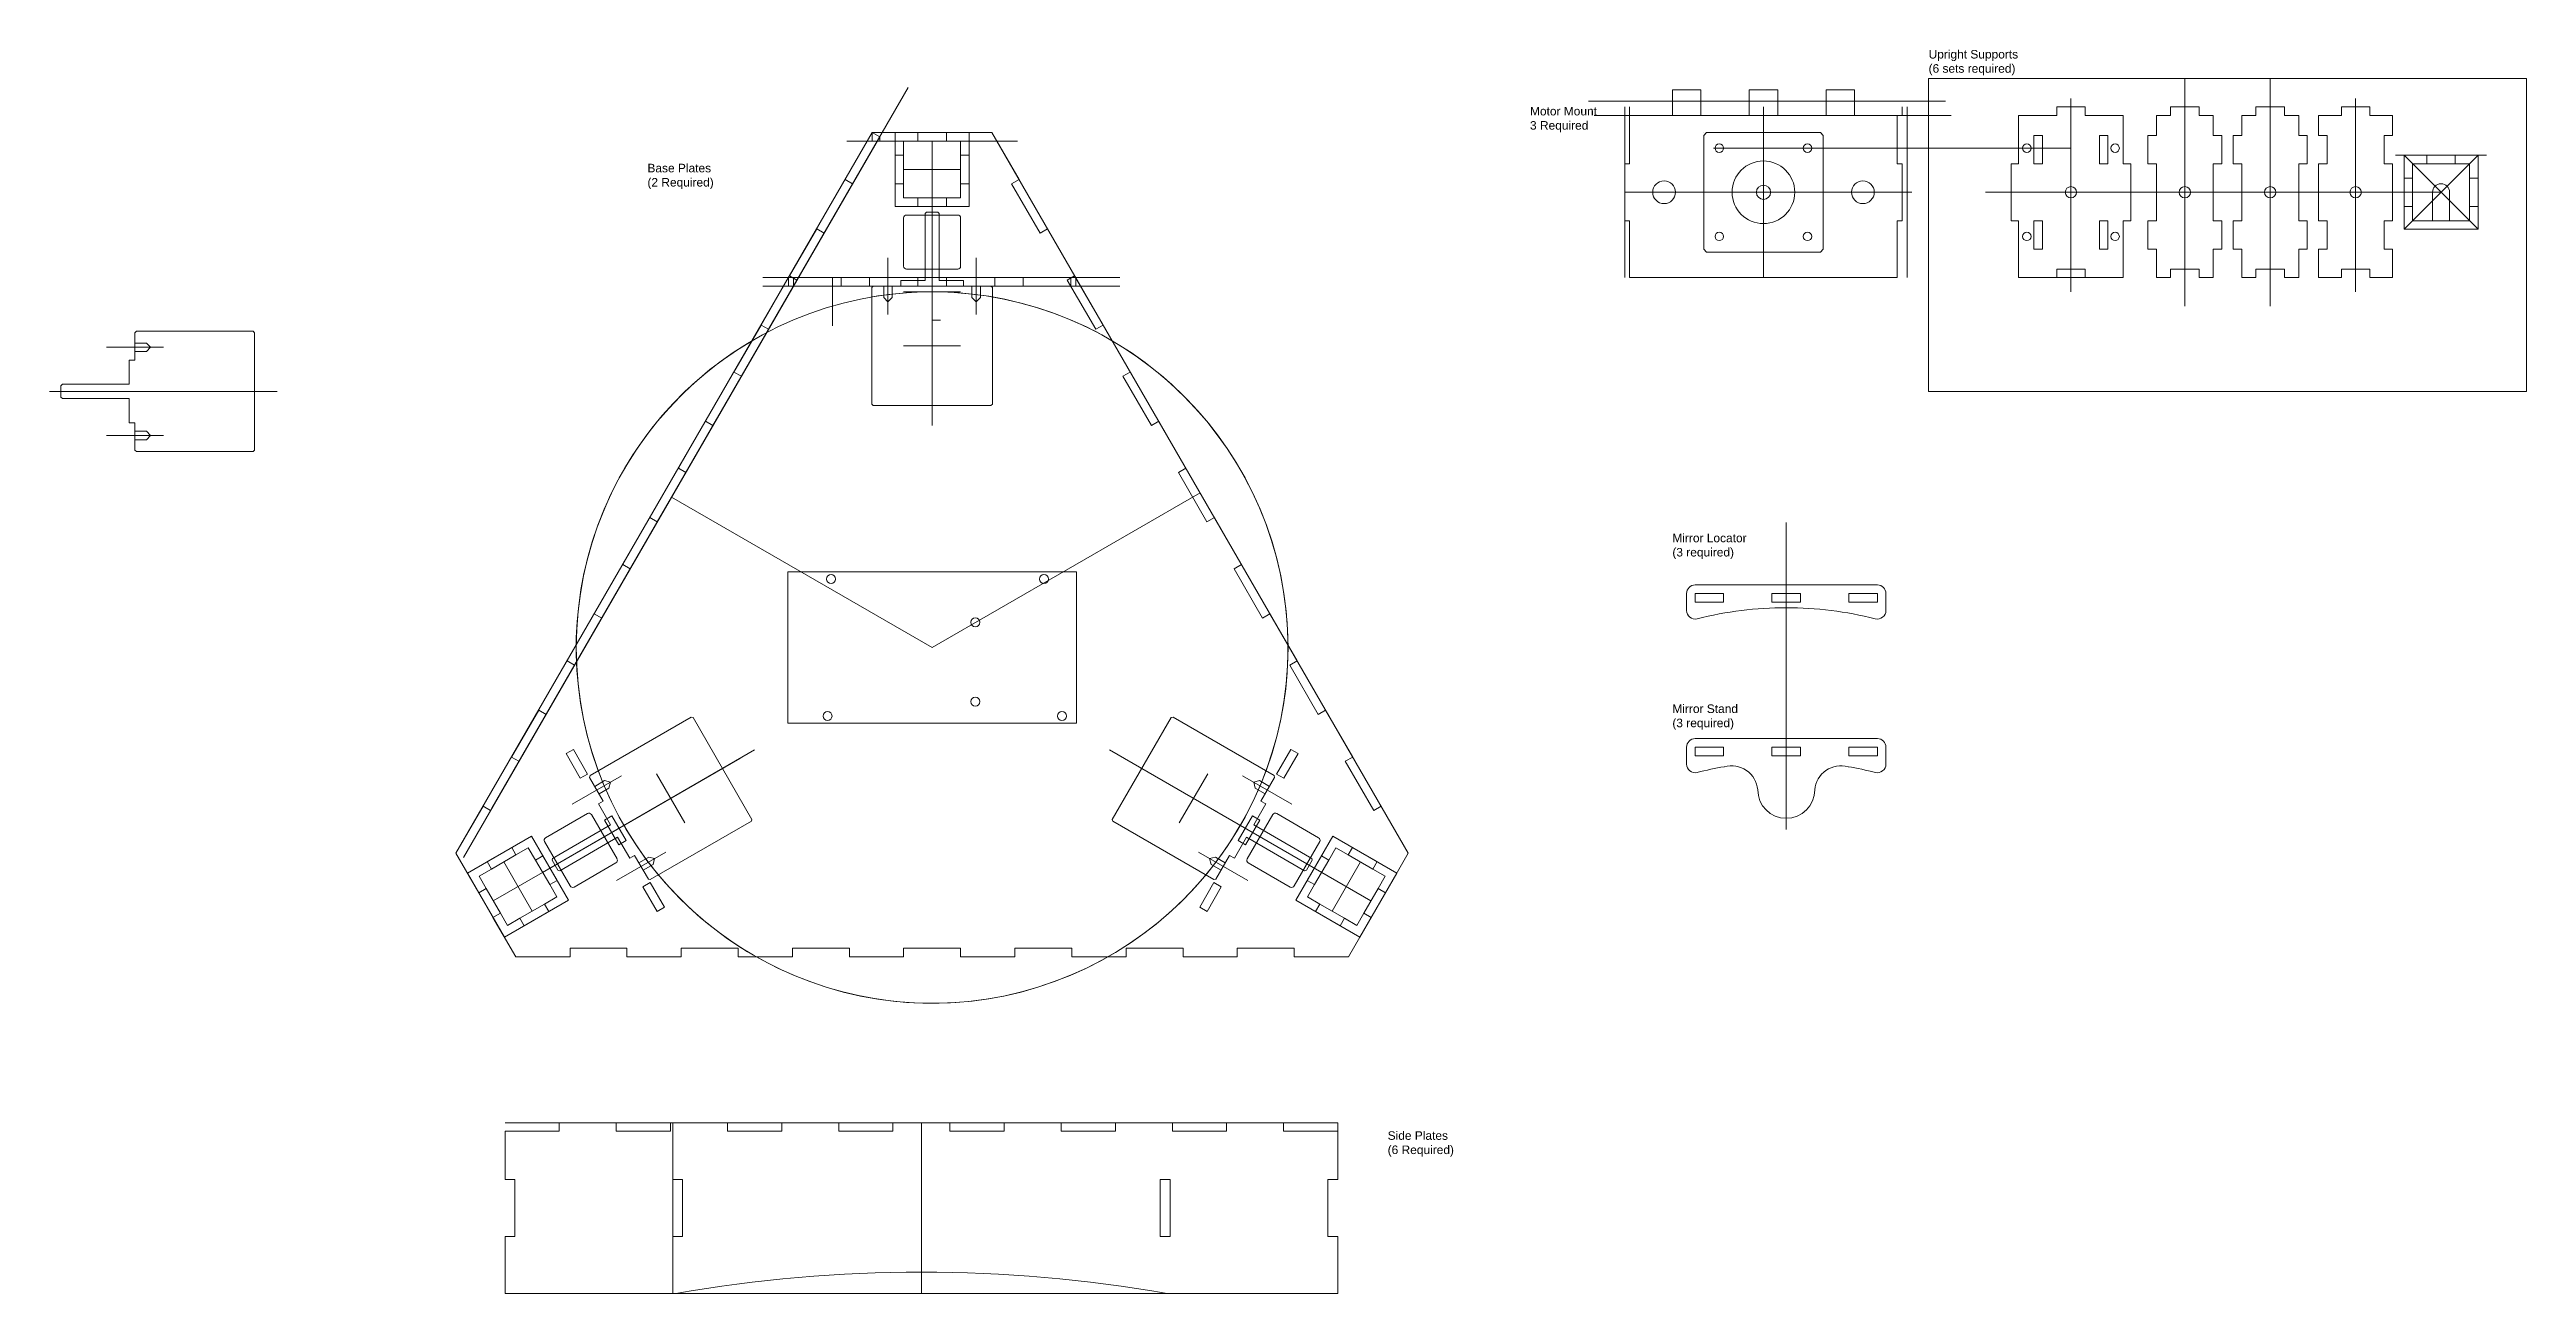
# Model space of a CAD drawing. Header units: millimetres. Extents: x -110 to 760, y -17 to 420.
import ezdxf

# ---------------------------------------------------------------- set-up
doc = ezdxf.new("R2010")
doc.units = ezdxf.units.MM
doc.layers.get('0').update_dxf_attribs({"linetype": 'CONTINUOUS', "lineweight": 0, "true_color": 0xffffff})
for name, color, linetype, lineweight, true_color in [('guides', 1, 'CONTINUOUS', 0, 0xff0000), ('labels', 6, 'CONTINUOUS', 0, 0xff00ff), ('outline', 2, 'CONTINUOUS', 0, 0xffff00), ('parts', 3, 'CONTINUOUS', 0, 0x00ff00)]:
    doc.layers.add(name, color=color, linetype=linetype, lineweight=lineweight, true_color=true_color)
doc.styles.add('textstyle0', font='')
doc.styles.add('textstyle1', font='')
doc.styles.add('textstyle2', font='')
doc.styles.add('textstyle3', font='')
doc.styles.add('textstyle4', font='')
doc.styles.add('textstyle5', font='')
doc.styles.get('textstyle0').set_extended_font_data('Arial')
doc.styles.get('textstyle1').set_extended_font_data('Arial')
doc.styles.get('textstyle2').set_extended_font_data('Arial')
doc.styles.get('textstyle3').set_extended_font_data('Arial')
doc.styles.get('textstyle4').set_extended_font_data('Arial')
doc.styles.get('textstyle5').set_extended_font_data('Arial')

# ---------------------------------------------------------------- blocks, each defined once
blk = doc.blocks.new('Nema17Top')
at = {"layer": 'guides'}
for p, q in [((0, -28), (0, 52)), ((-15.5, 31), (-15.5, 11)), ((15.5, 31), (15.5, 11)), ((10, 0), (-10, 0))]:
    blk.add_line(p, q, dxfattribs=at)
at = {"layer": 'parts'}
for p, q in [((-2.5, 46.5), (-2, 47)), ((-2.5, 23), (-2.5, 46.5)), ((-2, 47), (2, 47)), ((2, 47), (2.5, 46.5)), ((2.5, 23), (2.5, 46.5)), ((-20.65, 21), (-21.15, 20.5)), ((-21.15, 20.5), (-21.15, -20.5)), ((-11, 21), (-20.65, 21)), ((-17, 17), (-17, 21)), ((-14, 21), (-14, 17)), ((-11, 23), (-11, 21)), ((-2.5, 23), (-11, 23)), ((11, 23), (2.5, 23)), ((11, 23), (11, 21)), ((20.65, 21), (11, 21)), ((14, 21), (14, 17)), ((17, 17), (17, 21)), ((20.65, 21), (21.15, 20.5)), ((21.15, -20.5), (21.15, 20.5)), ((-15.5, 15.5), (-17, 17)), ((-14, 17), (-15.5, 15.5)), ((14, 17), (15.5, 15.5)), ((15.5, 15.5), (17, 17)), ((-20.65, -21), (-21.15, -20.5)), ((20.65, -21), (-20.65, -21)), ((20.65, -21), (21.15, -20.5))]:
    blk.add_line(p, q, dxfattribs=at)
blk = doc.blocks.new('nema 17')
at = {"layer": 'guides'}
for p, q in [((0, 30), (0, -30)), ((-30, 0), (30, 0))]:
    blk.add_line(p, q, dxfattribs=at)
at = {"layer": 'parts'}
for p, q in [((-21, 21), (-21, 21)), ((-21, 21), (-21, 21)), ((-21, 20), (-20, 21)), ((-21, 21), (-21, 21)), ((-21, 21), (-21, 21)), ((-21, 21), (-21, 21)), ((-21, 21), (-21, 21)), ((-21, 21), (-21, 21)), ((-21, 21), (-21, 21)), ((-21, 21), (-21, 21)), ((-21, 21), (-21, 21)), ((-21, 21), (-21, 21)), ((-21, 21), (-21, 21)), ((-21, -20), (-21, 20)), ((-20, 21), (20, 21)), ((21, 20), (20, 21)), ((21, 20), (21, -20)), ((-20, -21), (-21, -20)), ((20, -21), (-20, -21)), ((21, -20), (20, -21))]:
    blk.add_line(p, q, dxfattribs=at)
for centre, radius in [((-15.5, 15.5), 1.5), ((0, 0), 11), ((15.5, 15.5), 1.5), ((0, 0), 2.5), ((-15.5, -15.5), 1.5), ((15.5, -15.5), 1.5)]:
    blk.add_circle(centre, radius, dxfattribs=at)

msp = doc.modelspace()

# ---------------------------------------------------------------- linework, layer by layer
for p, q in [((460, 397), (460, 406)), ((460, 406), (470, 406)), ((470, 406), (470, 397)), ((487, 397), (487, 406)), ((487, 406), (497, 406)), ((497, 406), (497, 397)), ((514, 406), (524, 406)), ((514, 397), (514, 406)), ((524, 406), (524, 397)), ((460, 397), (445, 397)), ((445, 397), (445, 380)), ((487, 397), (470, 397)), ((514, 397), (497, 397)), ((524, 397), (539, 397)), ((539, 397), (539, 380)), ((595, 397), (581.6, 397)), ((581.6, 397), (581.6, 380)), ((595, 400), (595, 397)), ((595, 400), (600, 400)), ((605, 400), (600, 400)), ((605, 400), (605, 397)), ((605, 397), (618.4, 397)), ((618.4, 397), (618.4, 380)), ((630, 397), (635, 397)), ((630, 390), (630, 397)), ((635, 397), (635, 400)), ((635, 400), (640, 400)), ((645, 400), (640, 400)), ((645, 397), (645, 400)), ((650, 397), (645, 397)), ((650, 390), (650, 397)), ((660, 397), (665, 397)), ((660, 390), (660, 397)), ((665, 397), (665, 400)), ((665, 400), (670, 400)), ((675, 400), (670, 400)), ((675, 397), (675, 400)), ((680, 397), (675, 397)), ((680, 390), (680, 397)), ((687, 397), (687, 390)), ((695, 397), (687, 397)), ((695, 400), (695, 397)), ((695, 400), (700, 400)), ((705, 400), (700, 400)), ((705, 400), (705, 397)), ((705, 397), (713, 397)), ((713, 397), (713, 390)), ((195, 391), (179, 391)), ((187, 373), (187, 383)), ((187, 383), (190, 383)), ((195, 388), (190, 388)), ((190, 388), (190, 383)), ((195, 388), (195, 391)), ((205, 391), (205, 388)), ((221, 391), (205, 391)), ((210, 388), (205, 388)), ((210, 383), (210, 388)), ((210, 383), (213, 383)), ((213, 383), (213, 373)), ((590, 390), (587, 390)), ((587, 390), (587, 380)), ((590, 380), (590, 390)), ((610, 380), (610, 390)), ((610, 390), (613, 390)), ((613, 390), (613, 380)), ((627, 380), (627, 390)), ((627, 390), (630, 390)), ((653, 390), (650, 390)), ((653, 380), (653, 390)), ((657, 380), (657, 390)), ((657, 390), (660, 390)), ((683, 390), (680, 390)), ((683, 380), (683, 390)), ((690, 390), (687, 390)), ((690, 380), (690, 390)), ((710, 380), (710, 390)), ((710, 390), (713, 390)), ((725, 383), (735, 383)), ((725, 380), (725, 383)), ((735, 383), (735, 380)), ((443.27, 360), (443.27, 380)), ((443.27, 380), (445, 380)), ((540.73, 380), (539, 380)), ((540.73, 360), (540.73, 380)), ((579, 360), (579, 380)), ((581.6, 380), (579, 380)), ((587, 380), (590, 380)), ((613, 380), (610, 380)), ((618.4, 380), (621, 380)), ((621, 360), (621, 380)), ((630, 380), (627, 380)), ((630, 360), (630, 380)), ((650, 360), (650, 380)), ((650, 380), (653, 380)), ((660, 380), (657, 380)), ((660, 360), (660, 380)), ((680, 380), (683, 380)), ((680, 360), (680, 380)), ((687, 380), (690, 380)), ((687, 380), (687, 360)), ((713, 380), (710, 380)), ((713, 380), (713, 360)), ((717, 365), (717, 375)), ((717, 375), (720, 375)), ((725, 380), (720, 380)), ((720, 380), (720, 375)), ((740, 380), (735, 380)), ((740, 375), (740, 380)), ((740, 375), (743, 375)), ((743, 375), (743, 365)), ((190, 373), (187, 373)), ((190, 373), (190, 368)), ((190, 368), (195, 368)), ((195, 368), (195, 365)), ((205, 365), (205, 368)), ((205, 368), (210, 368)), ((210, 368), (210, 373)), ((210, 373), (210, 373)), ((210, 373), (210, 373)), ((210, 373), (210, 373)), ((210, 373), (210, 373)), ((213, 373), (210, 373)), ((727, 370), (727, 360)), ((733, 370), (733, 360)), ((190, 344), (190, 361)), ((191, 362), (209, 362)), ((195, 365), (205, 365)), ((210, 361), (210, 344)), ((445, 360), (443.27, 360)), ((445, 360), (445, 340)), ((539, 360), (540.73, 360)), ((539, 360), (539, 340)), ((581.6, 360), (579, 360)), ((581.6, 340), (581.6, 360)), ((587, 350), (587, 360)), ((587, 360), (590, 360)), ((590, 360), (590, 350)), ((610, 360), (610, 350)), ((613, 360), (610, 360)), ((613, 350), (613, 360)), ((618.4, 360), (621, 360)), ((618.4, 340), (618.4, 360)), ((627, 350), (627, 360)), ((627, 360), (630, 360)), ((653, 360), (650, 360)), ((653, 350), (653, 360)), ((657, 350), (657, 360)), ((657, 360), (660, 360)), ((683, 360), (680, 360)), ((683, 350), (683, 360)), ((687, 360), (690, 360)), ((690, 360), (690, 350)), ((710, 360), (710, 350)), ((713, 360), (710, 360)), ((720, 365), (717, 365)), ((720, 365), (720, 360)), ((720, 360), (725, 360)), ((727, 360), (725, 360)), ((735, 360), (733, 360)), ((735, 360), (740, 360)), ((740, 360), (740, 365)), ((740, 365), (740, 365)), ((740, 365), (740, 365)), ((740, 365), (740, 365)), ((740, 365), (740, 365)), ((743, 365), (740, 365)), ((590, 350), (587, 350)), ((610, 350), (613, 350)), ((630, 350), (627, 350)), ((630, 340), (630, 350)), ((650, 340), (650, 350)), ((650, 350), (653, 350)), ((660, 350), (657, 350)), ((660, 340), (660, 350)), ((680, 350), (683, 350)), ((680, 340), (680, 350)), ((690, 350), (687, 350)), ((687, 350), (687, 340)), ((710, 350), (713, 350)), ((713, 350), (713, 340)), ((168, 337), (168, 340)), ((168, 340), (178, 340)), ((178, 340), (178, 337)), ((209, 343), (191, 343)), ((205, 340), (195, 340)), ((195, 340), (195, 337)), ((205, 337), (205, 340)), ((222, 340), (222, 337)), ((232, 340), (222, 340)), ((232, 337), (232, 340)), ((539, 340), (445, 340)), ((595, 340), (581.6, 340)), ((595, 340), (595, 343)), ((595, 343), (600, 343)), ((605, 343), (600, 343)), ((604.2, 340), (618.4, 340)), ((605, 340), (605, 343)), ((635, 340), (630, 340)), ((635, 340), (635, 343)), ((635, 343), (640, 343)), ((645, 343), (640, 343)), ((645, 340), (645, 343)), ((645, 340), (650, 340)), ((665, 340), (660, 340)), ((665, 340), (665, 343)), ((665, 343), (670, 343)), ((675, 343), (670, 343)), ((675, 340), (675, 343)), ((675, 340), (680, 340)), ((695, 340), (687, 340)), ((695, 340), (695, 343)), ((695, 343), (700, 343)), ((705, 343), (700, 343)), ((705, 340), (705, 343)), ((705, 340), (713, 340)), ((178, 337), (168, 337)), ((195, 337), (205, 337)), ((222, 337), (232, 337)), ((464.99, 229.01), (464.98, 223)), ((467.99, 232), (500, 232)), ((468, 226), (468, 229)), ((468, 229), (478, 229)), ((478, 229), (478, 226)), ((495, 229), (495, 226)), ((500, 229), (495, 229)), ((532.01, 232), (500, 232)), ((500, 229), (505, 229)), ((505, 229), (505, 226)), ((532, 229), (522, 229)), ((522, 229), (522, 226)), ((522, 229), (522, 226)), ((532, 229), (522, 229)), ((532, 226), (532, 229)), ((532, 226), (532, 229)), ((535.01, 229.01), (535.02, 223)), ((478, 226), (468, 226)), ((495, 226), (500, 226)), ((505, 226), (500, 226)), ((522, 226), (532, 226)), ((522, 226), (532, 226)), ((74.01, 174.21), (71.42, 172.71)), ((79.01, 165.55), (74.01, 174.21)), ((320.99, 165.55), (325.99, 174.21)), ((325.99, 174.21), (328.58, 172.71)), ((464.99, 175.01), (464.98, 169)), ((467.99, 178), (500, 178)), ((468, 172), (468, 175)), ((468, 175), (478, 175)), ((478, 175), (478, 172)), ((495, 175), (495, 172)), ((500, 175), (495, 175)), ((532.01, 178), (500, 178)), ((500, 175), (505, 175)), ((505, 175), (505, 172)), ((522, 175), (522, 172)), ((532, 175), (522, 175)), ((532, 172), (532, 175)), ((535.01, 175.01), (535.02, 169)), ((71.42, 172.71), (76.42, 164.05)), ((76.42, 164.05), (79.01, 165.55)), ((323.58, 164.05), (320.99, 165.55)), ((328.58, 172.71), (323.58, 164.05)), ((478, 172), (468, 172)), ((495, 172), (500, 172)), ((505, 172), (500, 172)), ((522, 172), (532, 172)), ((64.23, 143.16), (78.95, 151.66)), ((80.32, 151.29), (89.32, 135.71)), ((87.51, 150.83), (84.92, 149.33)), ((84.92, 149.33), (89.92, 140.67)), ((92.51, 142.17), (87.51, 150.83)), ((312.49, 150.83), (307.49, 142.17)), ((310.08, 140.67), (315.08, 149.33)), ((310.68, 135.71), (319.68, 151.29)), ((315.08, 149.33), (312.49, 150.83)), ((321.05, 151.66), (335.77, 143.16)), ((43.68, 134.76), (52.34, 139.76)), ((52.34, 139.76), (53.84, 137.16)), ((58.17, 139.66), (53.84, 137.16)), ((60.67, 135.33), (58.17, 139.66)), ((72.86, 126.21), (63.86, 141.79)), ((89.92, 140.67), (92.51, 142.17)), ((307.49, 142.17), (310.08, 140.67)), ((336.14, 141.79), (327.14, 126.21)), ((341.83, 139.66), (339.33, 135.33)), ((346.16, 137.16), (341.83, 139.66)), ((346.16, 137.16), (347.66, 139.76)), ((347.66, 139.76), (356.32, 134.76)), ((32.75, 137.69), (40.75, 123.83)), ((45.18, 132.16), (40.85, 129.66)), ((45.18, 132.16), (43.68, 134.76)), ((53.84, 137.16), (53.84, 137.16)), ((53.84, 137.16), (53.84, 137.16)), ((53.84, 137.16), (53.84, 137.16)), ((53.84, 137.16), (53.84, 137.16)), ((63.27, 136.83), (60.67, 135.33)), ((68.27, 128.17), (63.27, 136.83)), ((88.95, 134.34), (74.23, 125.84)), ((325.77, 125.84), (311.05, 134.34)), ((336.73, 136.83), (331.73, 128.17)), ((339.33, 135.33), (336.73, 136.83)), ((356.32, 134.76), (354.82, 132.16)), ((359.15, 129.66), (354.82, 132.16)), ((359.25, 123.83), (367.25, 137.69)), ((40.75, 123.83), (43.35, 125.33)), ((40.85, 129.66), (43.35, 125.33)), ((63.84, 119.84), (68.17, 122.34)), ((65.67, 126.67), (68.27, 128.17)), ((68.17, 122.34), (65.67, 126.67)), ((98.42, 125.95), (101.01, 127.45)), ((103.42, 117.29), (98.42, 125.95)), ((101.01, 127.45), (106.01, 118.79)), ((298.99, 127.45), (293.99, 118.79)), ((296.58, 117.29), (301.58, 125.95)), ((301.58, 125.95), (298.99, 127.45)), ((331.73, 128.17), (334.33, 126.67)), ((334.33, 126.67), (331.83, 122.34)), ((331.83, 122.34), (336.16, 119.84)), ((356.65, 125.33), (359.15, 129.66)), ((356.65, 125.33), (359.25, 123.83)), ((48.35, 116.67), (45.75, 115.17)), ((45.75, 115.17), (53.75, 101.31)), ((48.35, 116.67), (50.85, 112.34)), ((50.85, 112.34), (55.18, 114.84)), ((56.68, 112.24), (55.18, 114.84)), ((65.34, 117.24), (56.68, 112.24)), ((63.84, 119.84), (65.34, 117.24)), ((106.01, 118.79), (103.42, 117.29)), ((293.99, 118.79), (296.58, 117.29)), ((334.66, 117.24), (336.16, 119.84)), ((343.32, 112.24), (334.66, 117.24)), ((336.16, 119.84), (336.16, 119.84)), ((336.16, 119.84), (336.16, 119.84)), ((336.16, 119.84), (336.16, 119.84)), ((336.16, 119.84), (336.16, 119.84)), ((344.82, 114.84), (343.32, 112.24)), ((344.82, 114.84), (349.15, 112.34)), ((346.25, 101.31), (354.25, 115.17)), ((349.15, 112.34), (351.65, 116.67)), ((354.25, 115.17), (351.65, 116.67)), ((50, 40), (69.06, 40)), ((50, 40), (50, 23)), ((69.06, 40), (69.06, 43)), ((69.06, 43), (89.06, 43)), ((89.06, 43), (89.06, 40)), ((89.06, 40), (108.13, 40)), ((108.13, 40), (108.13, 43)), ((108.13, 43), (128.13, 43)), ((128.13, 43), (128.13, 40)), ((128.13, 40), (147.19, 40)), ((147.19, 40), (147.19, 43)), ((147.19, 43), (167.19, 43)), ((167.19, 43), (167.19, 40)), ((167.19, 40), (186.25, 40)), ((186.25, 40), (186.25, 43)), ((186.25, 43), (206.25, 43)), ((206.25, 43), (206.25, 40)), ((206.25, 40), (225.31, 40)), ((225.31, 40), (225.31, 43)), ((225.31, 43), (245.31, 43)), ((245.31, 43), (245.31, 40)), ((245.31, 40), (264.38, 40)), ((264.38, 40), (264.38, 43)), ((264.38, 43), (284.38, 43)), ((284.38, 43), (284.38, 40)), ((284.38, 40), (303.44, 40)), ((303.44, 40), (303.44, 43)), ((303.44, 43), (323.44, 43)), ((323.44, 43), (323.44, 40)), ((323.44, 40), (342.5, 40)), ((342.5, 23), (342.5, 40)), ((53.46, 23), (50, 23)), ((53.46, 3), (53.46, 23)), ((108.89, 23), (108.89, 3)), ((112.35, 23), (108.89, 23)), ((112.35, 3), (112.35, 23)), ((280.15, 3), (280.15, 23)), ((280.15, 23), (283.61, 23)), ((283.61, 23), (283.61, 3)), ((339.04, 23), (342.5, 23)), ((339.04, 3), (339.04, 23)), ((50, 3), (53.46, 3)), ((50, 3), (50, -17)), ((108.89, 3), (112.35, 3)), ((283.61, 3), (280.15, 3)), ((342.5, 3), (339.04, 3)), ((342.5, -17), (342.5, 3)), ((50, -17), (110, -17)), ((342.5, -17), (282.5, -17))]:
    msp.add_line(p, q)
for points in [[(32.75, 137.69), (42.28, 154.2), (44.88, 152.7), (54.88, 170.02), (52.28, 171.52), (61.81, 188.02), (64.41, 186.52), (74.41, 203.85), (71.81, 205.35), (81.34, 221.85), (83.94, 220.35), (93.94, 237.67), (91.34, 239.17), (100.87, 255.68), (103.47, 254.18), (113.47, 271.5), (110.87, 273), (120.41, 289.51), (123, 288.01), (133, 305.33), (130.41, 306.83), (139.94, 323.34), (142.54, 321.84), (152.54, 339.16), (149.94, 340.66), (159.47, 357.17), (162.07, 355.67), (172.07, 372.99), (169.47, 374.49), (179, 391)], [(221, 391), (230.53, 374.49), (227.93, 372.99), (237.93, 355.67), (240.53, 357.17), (250.06, 340.66), (247.46, 339.16), (257.46, 321.84), (260.06, 323.34), (269.59, 306.83), (267, 305.33), (277, 288.01), (279.59, 289.51), (289.13, 273), (286.53, 271.5), (296.53, 254.18), (299.13, 255.68), (308.66, 239.17), (306.06, 237.67), (316.06, 220.35), (318.66, 221.85), (328.19, 205.35), (325.59, 203.85), (335.59, 186.52), (338.19, 188.02), (347.72, 171.52), (345.12, 170.02), (355.12, 152.7), (357.72, 154.2), (367.25, 137.69)], [(346.25, 101.31), (327.19, 101.31), (327.19, 104.31), (307.19, 104.31), (307.19, 101.31), (288.13, 101.31), (288.13, 104.31), (268.13, 104.31), (268.13, 101.31), (249.06, 101.31), (249.06, 104.31), (229.06, 104.31), (229.06, 101.31), (210, 101.31), (210, 104.31), (190, 104.31), (190, 101.31), (170.94, 101.31), (170.94, 104.31), (150.94, 104.31), (150.94, 101.31), (131.87, 101.31), (131.87, 104.31), (111.87, 104.31), (111.87, 101.31), (92.81, 101.31), (92.81, 104.31), (72.81, 104.31), (72.81, 101.31), (53.75, 101.31)]]:
    msp.add_lwpolyline(points)
for centre, radius in [((476.5, 385.5), 1.5), ((507.5, 385.5), 1.5), ((584.5, 385.5), 1.5), ((615.5, 385.5), 1.5), ((492, 370), 11), ((457.09, 370), 4), ((526.91, 370), 4), ((600, 370), 2), ((640, 370), 2), ((670, 370), 2), ((700, 370), 2), ((476.5, 354.5), 1.5), ((507.5, 354.5), 1.5), ((584.5, 354.5), 1.5), ((615.5, 354.5), 1.5), ((164.52, 234.07), 1.58), ((239.28, 234.07), 1.58), ((215.2, 218.87), 1.58), ((215.2, 190.99), 1.58), ((163.26, 185.93), 1.58), ((245.61, 185.93), 1.58)]:
    msp.add_circle(centre, radius)
for centre, radius, start, end in [((730, 370), 3, 0, 180), ((191, 361), 1, 90, 180), ((209, 361), 1, 0, 90), ((191, 344), 1, 180, 270), ((209, 344), 1, 270, 0), ((467.99, 229), 3, 90, 179.90371), ((532.01, 229), 3, 0.09629, 90), ((467.98, 223), 3, 179.90371, 284.25691), ((500, 97), 127, 90, 104.25691), ((500, 97), 127, 75.74309, 90), ((532.02, 223), 3, 255.74309, 0.09629), ((467.99, 175), 3, 90, 179.90371), ((532.01, 175), 3, 0.09629, 90), ((467.98, 169), 3, 179.90371, 284.25691), ((500, 43), 127, 99.84249, 104.25691), ((480.72, 159.14), 9.32, 5.30353, 105.14602), ((519.28, 159.14), 9.32, 74.85398, 174.69647), ((500, 43), 127, 75.74309, 80.15751), ((532.02, 169), 3, 255.74309, 0.09629), ((500, 160), 10, 180, 0), ((79.45, 150.79), 1, 30, 120), ((320.55, 150.79), 1, 60, 150), ((64.73, 142.29), 1, 120, 210), ((335.27, 142.29), 1, 330, 60), ((88.45, 135.21), 1, 300, 30), ((311.55, 135.21), 1, 150, 240), ((73.73, 126.71), 1, 210, 300), ((326.27, 126.71), 1, 240, 330), ((196.25, -506.15), 496.7, 80, 100)]:
    msp.add_arc(centre, radius, start, end)
at = {"layer": 'guides'}
for p, q in [((640, 410), (640, 330)), ((670, 410), (670, 330)), ((191.6, 406.82), (45.35, 153.51)), ((430.58, 402), (555.95, 402)), ((600, 403), (600, 335)), ((700, 403), (700, 335)), ((432.58, 397), (557.95, 397)), ((481, 397), (432.58, 397)), ((443.27, 400), (443.27, 397)), ((443.27, 397), (443.27, 340)), ((445, 397), (445, 400)), ((492, 400), (492, 340)), ((503, 397), (557.95, 397)), ((540.71, 397), (540.71, 400)), ((542.44, 400), (542.44, 397)), ((542.44, 397), (542.44, 340)), ((600, 397), (600, 397)), ((179, 391), (32.75, 137.69)), ((181.6, 389.5), (35.35, 136.19)), ((230, 388), (170, 388)), ((179, 391), (181.6, 389.5)), ((179, 391), (179, 388)), ((181.6, 389.5), (181.6, 388)), ((213, 391), (187, 391)), ((187, 391), (187, 365)), ((190, 383), (190, 373)), ((205, 388), (195, 388)), ((200, 368), (200, 388)), ((210, 373), (210, 383)), ((213, 365), (213, 391)), ((367.25, 137.69), (221, 391)), ((474.41, 385.5), (600, 385.5)), ((714, 383), (746, 383)), ((714, 383), (746, 383)), ((717, 383), (743, 383)), ((717, 357), (717, 383)), ((743, 357), (717, 383)), ((743, 383), (717, 357)), ((743, 383), (743, 357)), ((190, 378), (210, 378)), ((740, 380), (720, 380)), ((720, 380), (720, 360)), ((740, 360), (740, 380)), ((205, 368), (195, 368)), ((443.27, 370), (544.16, 370)), ((570, 370), (730, 370)), ((187, 365), (213, 365)), ((743, 357), (717, 357)), ((720, 360), (720, 360)), ((720, 360), (720, 360)), ((720, 360), (720, 360)), ((720, 360), (720, 360)), ((720, 360), (720, 360)), ((720, 360), (720, 360)), ((720, 360), (740, 360)), ((720, 360), (720, 360)), ((720, 360), (720, 360)), ((149.94, 340.66), (139.94, 323.34)), ((140.58, 340), (265.95, 340)), ((149.56, 340), (149.56, 337)), ((151.29, 337), (151.29, 340)), ((165, 337), (165, 340)), ((248.71, 337), (248.71, 340)), ((250.06, 340.66), (260.06, 323.34)), ((250.44, 340), (250.44, 337)), ((605, 340), (595, 340)), ((189, 337), (140.58, 337)), ((140.58, 337), (265.95, 337)), ((165, 337), (165, 323)), ((210, 335), (190, 335)), ((200, 335), (200, 325)), ((211, 337), (265.95, 337)), ((200, 325), (203, 325)), ((-90, 315.5), (-70, 315.5)), ((-30, 300), (-110, 300)), ((-90, 284.5), (-70, 284.5)), ((200, 210), (108.47, 262.84)), ((200, 210), (294.13, 264.34)), ((500, 254), (500, 200)), ((500, 200), (500, 146)), ((137.65, 174), (68.36, 134)), ((262.35, 174), (331.64, 134)), ((59.27, 143.76), (36.75, 130.76)), ((72.27, 121.24), (59.27, 143.76)), ((340.73, 143.76), (327.73, 121.24)), ((363.25, 130.76), (340.73, 143.76)), ((36.75, 130.76), (49.75, 108.24)), ((53.84, 137.16), (45.18, 132.16)), ((63.17, 131), (45.85, 121)), ((59.51, 117.34), (49.51, 134.66)), ((60.67, 135.33), (65.67, 126.67)), ((334.33, 126.67), (339.33, 135.33)), ((336.83, 131), (354.15, 121)), ((350.49, 134.66), (340.49, 117.34)), ((354.82, 132.16), (346.16, 137.16)), ((350.25, 108.24), (363.25, 130.76)), ((43.35, 125.33), (48.35, 116.67)), ((351.65, 116.67), (356.65, 125.33)), ((49.75, 108.24), (72.27, 121.24)), ((55.18, 114.84), (63.84, 119.84)), ((327.73, 121.24), (350.25, 108.24)), ((336.16, 119.84), (344.82, 114.84)), ((342.5, 43), (50, 43)), ((50, 43), (108.89, 43)), ((108.89, 43), (108.89, -17)), ((108.89, 43), (108.89, 23)), ((196.25, -17), (196.25, 43)), ((342.5, 40), (342.5, 43)), ((108.89, -17), (108.89, 3)), ((50, -17), (342.5, -17))]:
    msp.add_line(p, q, dxfattribs=at)
at = {"layer": 'outline'}
for p, q in [((550, 410), (550, 300)), ((760, 410), (550, 410)), ((760, 300), (760, 410)), ((550, 300), (760, 300))]:
    msp.add_line(p, q, dxfattribs=at)
at = {"layer": 'parts'}
for p, q in [((-80, 320.65), (-79.5, 321.15)), ((-80, 320.65), (-80, 311)), ((-76, 317), (-80, 317)), ((-80, 314), (-76, 314)), ((-38.5, 321.15), (-79.5, 321.15)), ((-74.5, 315.5), (-76, 317)), ((-76, 314), (-74.5, 315.5)), ((-38, 320.65), (-38.5, 321.15)), ((-38, 320.65), (-38, 279.35)), ((-82, 311), (-80, 311)), ((-82, 311), (-82, 302.5)), ((-106, 302), (-105.5, 302.5)), ((-106, 298), (-106, 302)), ((-105.5, 297.5), (-106, 298)), ((-82, 302.5), (-105.5, 302.5)), ((-82, 297.5), (-105.5, 297.5)), ((-82, 297.5), (-82, 289)), ((-82, 289), (-80, 289)), ((-80, 289), (-80, 279.35)), ((-80, 286), (-76, 286)), ((-76, 283), (-80, 283)), ((-80, 279.35), (-79.5, 278.85)), ((-79.5, 278.85), (-38.5, 278.85)), ((-76, 286), (-74.5, 284.5)), ((-74.5, 284.5), (-76, 283)), ((-38, 279.35), (-38.5, 278.85)), ((149.32, 183.39), (149.32, 236.61)), ((149.32, 236.61), (250.68, 236.61)), ((250.68, 236.61), (250.68, 183.39)), ((250.68, 183.39), (149.32, 183.39))]:
    msp.add_line(p, q, dxfattribs=at)
msp.add_circle((200, 210), 125, dxfattribs=at)
msp.add_arc((200, 210), 125, 120.39969, 99.74131, dxfattribs=at)

# ---------------------------------------------------------------- block references
msp.add_blockref('Nema17Top', (200, 316))
for p, rotation in [((108.2, 157), 119.99999999999997), ((291.8, 157), 240)]:
    msp.add_blockref('Nema17Top', p, dxfattribs=dict(rotation=rotation))
msp.add_blockref('nema 17', (492, 370), dxfattribs=at)

# ---------------------------------------------------------------- texts
at = {"layer": 'labels', "char_height": 3, "attachment_point": 1}
for s, insert, style in [('Upright Supports\\P(6 sets required)', (550, 420), 'textstyle1'), ('Motor Mount\\P3 Required', (410, 400), 'textstyle0'), ('Base Plates\\P(2 Required)', (100, 380), 'textstyle5'), ('Mirror Locator\\P(3 required)', (460, 250), 'textstyle3'), ('Mirror Stand\\P(3 required)', (460, 190), 'textstyle2'), ('Side Plates\\P(6 Required)', (360, 40), 'textstyle4')]:
    msp.add_mtext(s, dxfattribs=dict(at, insert=insert, style=style))

doc.saveas('drawing.dxf')
